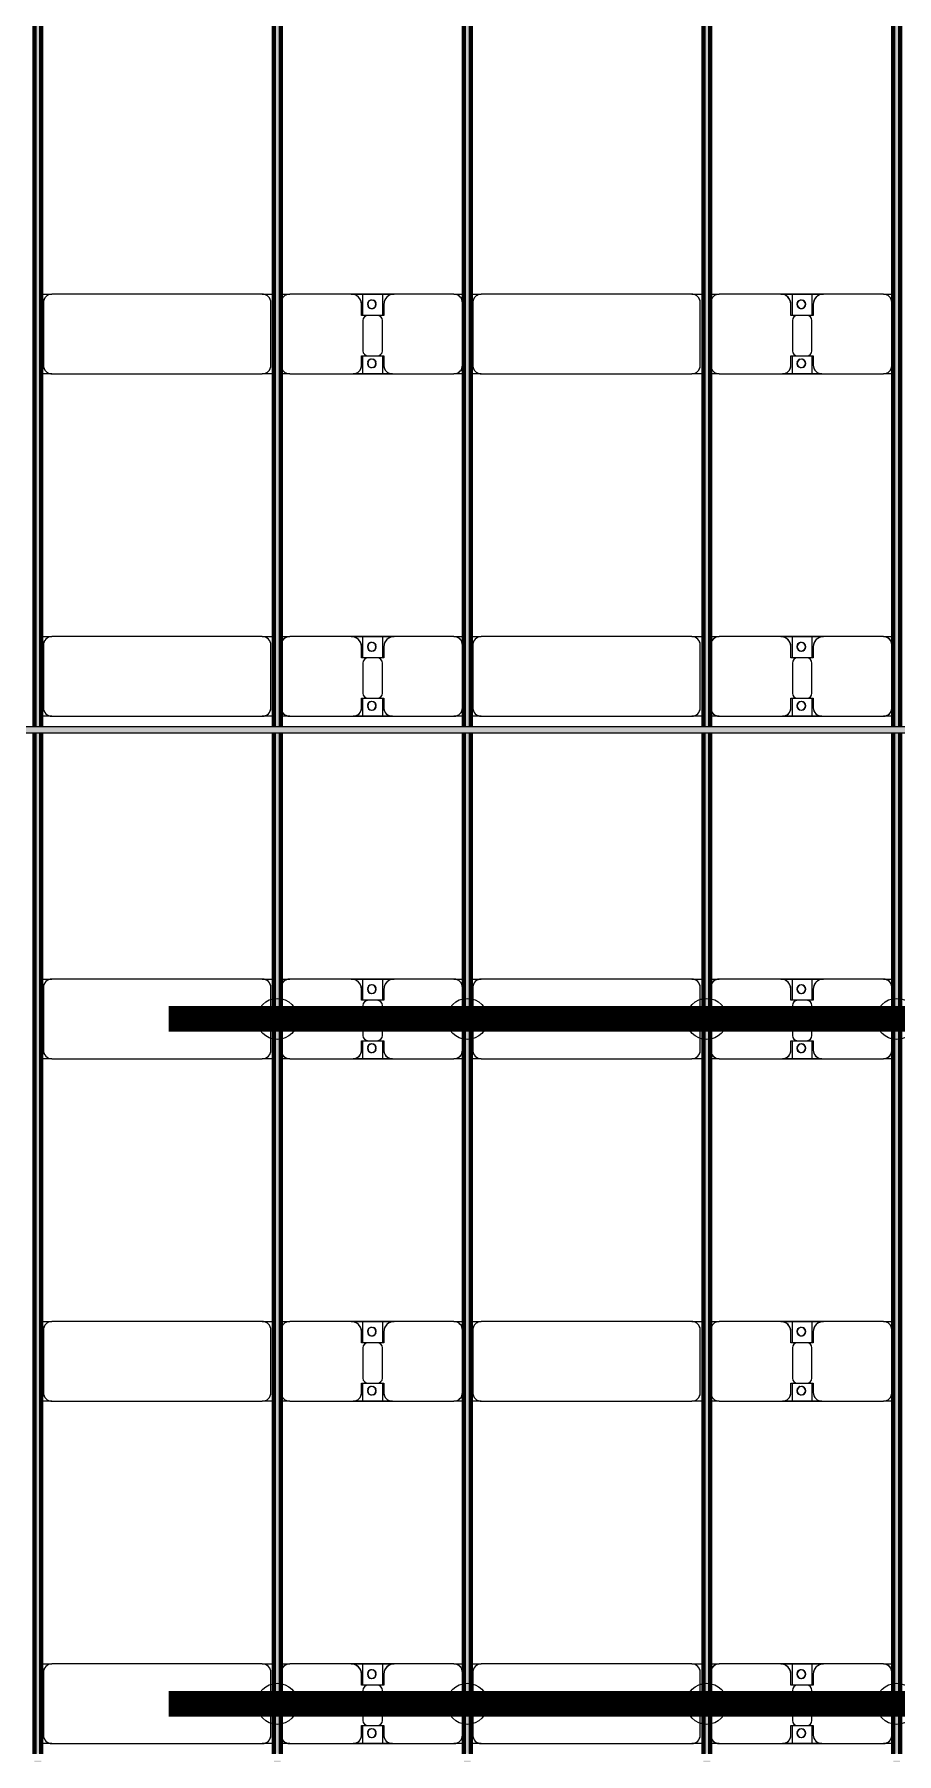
# Model space of a CAD drawing. Header units: millimetres. Extents: x -268744 to 115753, y -96240 to -10461.
# Drawn here: x 18900 to 23940, y -52607 to -42566 of the extents above; entities that cross this region are included whole.
import ezdxf

# ---------------------------------------------------------------- set-up
doc = ezdxf.new("R2010")
doc.units = ezdxf.units.MM
doc.layers.add('A-GENM', color=13, linetype='Continuous', lineweight=9)
doc.layers.add('S-BEAM', color=12, linetype='Continuous', lineweight=9)
doc.layers.add('GC-HOP 40x60 GIA CUONG', color=1, linetype='Continuous')

# ---------------------------------------------------------------- blocks, each defined once
blk = doc.blocks.new('Dầm C52 - Hộp 40x60-V26-KHUNG KẾT CẤU BÈ PIN 1')
at = {"layer": 'S-BEAM', "lineweight": 25}
h = blk.add_hatch(color=4, dxfattribs=at)
h.paths.add_polyline_path([(-145811, -20), (-73437, -16), (-73437, 20), (-145811, 20), (-145811, -16)])
h.paths.add_polyline_path([(-72237, -20), (-594, -16), (-594, 20), (-72237, 20), (-72237, -16)])
h.paths.add_polyline_path([(606, -20), (72250, -16), (72250, 20), (606, 20), (606, -16)])
h.paths.add_polyline_path([(73450, -20), (144463, -16), (144463, 20), (73450, 20), (73450, -16)])
h.paths.add_polyline_path([(145663, -20), (145811, -16), (145811, 20), (145663, 20), (145663, -16)])
at = {"layer": 'S-BEAM', "color": 4, "lineweight": 25}
for p, q in [((73450, 20), (144463, 20)), ((144463, -20), (73450, -20))]:
    blk.add_line(p, q, dxfattribs=at)
blk = doc.blocks.new('Dai phao do pin - DẢI PHAO ĐỠ PIN-V89-KHUNG KẾT CẤU BÈ PIN 1')
at = {"layer": 'A-GENM', "color": 7}
for p, q in [((54538, 242), (54600, 242)), ((54538, 242), (54600, 242)), ((55830, 242), (54600, 242)), ((55830, 242), (55898, 242)), ((55830, 242), (55898, 242)), ((55938, 242), (55990, 242)), ((55938, 242), (55990, 242)), ((56350, 242), (55990, 242)), ((56350, 242), (56532, 242)), ((56532, 242), (56350, 242)), ((56418, 242), (56600, 242)), ((56418, 116), (56418, 242)), ((56600, 242), (56418, 242)), ((56532, 242), (56532, 116)), ((56950, 242), (56600, 242)), ((56950, 242), (57008, 242)), ((56950, 242), (57008, 242)), ((57048, 242), (57110, 242)), ((57048, 242), (57110, 242)), ((58340, 242), (57110, 242)), ((58340, 242), (58408, 242)), ((58340, 242), (58408, 242)), ((58448, 242), (58500, 242)), ((58448, 242), (58500, 242)), ((58860, 242), (58500, 242)), ((58860, 242), (59042, 242)), ((59042, 242), (58860, 242)), ((58928, 242), (59110, 242)), ((58928, 116), (58928, 242)), ((59110, 242), (58928, 242)), ((59042, 242), (59042, 116)), ((59460, 242), (59110, 242)), ((59460, 242), (59518, 242)), ((59460, 242), (59518, 242)), ((54550, 192), (54550, -173)), ((55880, -173), (55880, 192)), ((55940, 192), (55940, -173)), ((56410, 118), (56410, 182)), ((56502, 118), (56410, 118)), ((56540, 118), (56448, 118)), ((56540, 182), (56540, 118)), ((57000, -173), (57000, 192)), ((57060, 192), (57060, -173)), ((58390, -173), (58390, 192)), ((58450, 192), (58450, -173)), ((58920, 118), (58920, 182)), ((59012, 118), (58920, 118)), ((59050, 118), (58958, 118)), ((59050, 182), (59050, 118)), ((59510, -173), (59510, 192)), ((56418, 88), (56418, -88)), ((56532, -88), (56532, 88)), ((58928, 88), (58928, -88)), ((59042, -88), (59042, 88)), ((56410, -173), (56410, -118)), ((56410, -118), (56502, -118)), ((56418, -223), (56418, -116)), ((56448, -118), (56540, -118)), ((56532, -116), (56532, -223)), ((56540, -118), (56540, -173)), ((58920, -173), (58920, -118)), ((58920, -118), (59012, -118)), ((58928, -223), (58928, -116)), ((58958, -118), (59050, -118)), ((59042, -116), (59042, -223)), ((59050, -118), (59050, -173)), ((54600, -223), (54538, -223)), ((54600, -223), (54538, -223)), ((54600, -223), (55830, -223)), ((55898, -223), (55830, -223)), ((55898, -223), (55830, -223)), ((55990, -223), (55938, -223)), ((55990, -223), (55938, -223)), ((55990, -223), (56360, -223)), ((56532, -223), (56360, -223)), ((56360, -223), (56532, -223)), ((56590, -223), (56418, -223)), ((56418, -223), (56590, -223)), ((56590, -223), (56950, -223)), ((57008, -223), (56950, -223)), ((57008, -223), (56950, -223)), ((57110, -223), (57048, -223)), ((57110, -223), (57048, -223)), ((57110, -223), (58340, -223)), ((58408, -223), (58340, -223)), ((58408, -223), (58340, -223)), ((58500, -223), (58448, -223)), ((58500, -223), (58448, -223)), ((58500, -223), (58870, -223)), ((59042, -223), (58870, -223)), ((58870, -223), (59042, -223)), ((59100, -223), (58928, -223)), ((58928, -223), (59100, -223)), ((59100, -223), (59460, -223)), ((59518, -223), (59460, -223)), ((59518, -223), (59460, -223))]:
    blk.add_line(p, q, dxfattribs=at)
for centre, radius, start, end in [((54600, 192), 50, 90, 180), ((54600, 192), 50, 150, 180), ((54600, 192), 50, 105, 135), ((55830, 192), 50, 360, 90), ((55830, 192), 50, 60, 90), ((55830, 192), 50, 15, 30), ((55990, 192), 50, 90, 180), ((55990, 192), 50, 105, 180), ((56350, 182), 60, 0, 90), ((56350, 182), 60, 0, 60), ((56469, 183), 25, 360, 180), ((56469, 183), 25, 360, 165), ((56471, 183), 25, 0, 180), ((56471, 183), 25, 90, 180), ((56471, 183), 25, 15, 75), ((56600, 182), 60, 90, 180), ((56600, 182), 60, 120, 180), ((56950, 192), 50, 0, 90), ((56950, 192), 50, 0, 75), ((57110, 192), 50, 90, 180), ((57110, 192), 50, 150, 180), ((57110, 192), 50, 105, 135), ((58340, 192), 50, 0, 90), ((58340, 192), 50, 60, 90), ((58340, 192), 50, 15, 30), ((58500, 192), 50, 90, 180), ((58500, 192), 50, 105, 180), ((58860, 182), 60, 0, 90), ((58860, 182), 60, 0, 60), ((58979, 183), 25, 360, 180), ((58979, 183), 25, 360, 165), ((58981, 183), 25, 360, 180), ((58981, 183), 25, 90, 180), ((58981, 183), 25, 15, 75), ((59110, 182), 60, 90, 180), ((59110, 182), 60, 127.3268, 180), ((59460, 192), 50, 360, 90), ((59460, 192), 50, 360, 75), ((56448, 88), 30, 90, 180), ((56469, 183), 25, 180, 360), ((56471, 183), 25, 180, 0), ((56471, 183), 25, 180, 300), ((56469, 183), 25, 210, 360), ((56471, 183), 25, 330, 345), ((56502, 88), 30, 0, 90), ((58958, 88), 30, 90, 180), ((58979, 183), 25, 180, 0), ((58981, 183), 25, 180, 0), ((58981, 183), 25, 180, 300), ((58979, 183), 25, 210, 0), ((58981, 183), 25, 330, 345), ((59012, 88), 30, 360, 90), ((56448, -88), 30, 180, 270), ((56502, -88), 30, 270, 0), ((58958, -88), 30, 180, 270), ((59012, -88), 30, 270, 0), ((54600, -173), 50, 180, 270), ((54600, -173), 50, 180, 210), ((55830, -173), 50, 270, 0), ((55830, -173), 50, 330, 0), ((55990, -173), 50, 180, 270), ((55990, -173), 50, 180, 255), ((56360, -173), 50, 270, 360), ((56360, -173), 50, 285, 0), ((56469, -162), 25, 360, 180), ((56469, -162), 25, 105, 165), ((56469, -162), 25, 180, 0), ((56469, -162), 25, 195, 0), ((56471, -162), 25, 0, 180), ((56471, -162), 25, 105, 180), ((56471, -162), 25, 180, 0), ((56471, -162), 25, 180, 270), ((56469, -162), 25, 360, 75), ((56471, -162), 25, 15, 75), ((56471, -162), 25, 285, 345), ((56590, -173), 50, 180, 270), ((56590, -173), 50, 180, 255), ((56950, -173), 50, 270, 0), ((56950, -173), 50, 285, 0), ((57110, -173), 50, 180, 270), ((57110, -173), 50, 180, 210), ((58340, -173), 50, 270, 0), ((58340, -173), 50, 330, 360), ((58500, -173), 50, 180, 270), ((58500, -173), 50, 180, 255), ((58870, -173), 50, 270, 0), ((58870, -173), 50, 285, 0), ((58979, -162), 25, 360, 180), ((58979, -162), 25, 105, 165), ((58979, -162), 25, 180, 360), ((58979, -162), 25, 195, 360), ((58981, -162), 25, 360, 180), ((58981, -162), 25, 105, 180), ((58981, -162), 25, 180, 0), ((58981, -162), 25, 180, 270), ((58979, -162), 25, 360, 75), ((58981, -162), 25, 15, 75), ((58981, -162), 25, 285, 345), ((59100, -173), 50, 180, 270), ((59100, -173), 50, 180, 255), ((59460, -173), 50, 270, 360), ((59460, -173), 50, 285, 360), ((54600, -173), 50, 240, 270), ((55830, -173), 50, 285, 300), ((57110, -173), 50, 240, 270), ((58340, -173), 50, 285, 300)]:
    blk.add_arc(centre, radius, start, end, dxfattribs=at)
blk = doc.blocks.new('Dai phao do pin - DẢI PHAO ĐỠ PIN-V90-KHUNG KẾT CẤU BÈ PIN 1')
at = {"layer": 'A-GENM', "color": 7}
for p, q in [((54538, 242), (54600, 242)), ((54538, 242), (54600, 242)), ((55830, 242), (54600, 242)), ((55830, 242), (55898, 242)), ((55830, 242), (55898, 242)), ((55938, 242), (55990, 242)), ((55938, 242), (55990, 242)), ((56350, 242), (55990, 242)), ((56350, 242), (56532, 242)), ((56532, 242), (56350, 242)), ((56418, 242), (56600, 242)), ((56418, 116), (56418, 242)), ((56600, 242), (56418, 242)), ((56532, 242), (56532, 116)), ((56950, 242), (56600, 242)), ((56950, 242), (57008, 242)), ((56950, 242), (57008, 242)), ((57048, 242), (57110, 242)), ((57048, 242), (57110, 242)), ((58340, 242), (57110, 242)), ((58340, 242), (58408, 242)), ((58340, 242), (58408, 242)), ((58448, 242), (58500, 242)), ((58448, 242), (58500, 242)), ((58860, 242), (58500, 242)), ((58860, 242), (59042, 242)), ((59042, 242), (58860, 242)), ((58928, 242), (59110, 242)), ((58928, 116), (58928, 242)), ((59110, 242), (58928, 242)), ((59042, 242), (59042, 116)), ((59460, 242), (59110, 242)), ((59460, 242), (59518, 242)), ((59460, 242), (59518, 242)), ((54550, 192), (54550, -173)), ((55880, -173), (55880, 192)), ((55940, 192), (55940, -173)), ((56410, 118), (56410, 182)), ((56502, 118), (56410, 118)), ((56540, 118), (56448, 118)), ((56540, 182), (56540, 118)), ((57000, -173), (57000, 192)), ((57060, 192), (57060, -173)), ((58390, -173), (58390, 192)), ((58450, 192), (58450, -173)), ((58920, 118), (58920, 182)), ((59012, 118), (58920, 118)), ((59050, 118), (58958, 118)), ((59050, 182), (59050, 118)), ((59510, -173), (59510, 192)), ((56418, 88), (56418, -88)), ((56532, -88), (56532, 88)), ((58928, 88), (58928, -88)), ((59042, -88), (59042, 88)), ((56410, -173), (56410, -118)), ((56410, -118), (56502, -118)), ((56418, -223), (56418, -116)), ((56448, -118), (56540, -118)), ((56532, -116), (56532, -223)), ((56540, -118), (56540, -173)), ((58920, -173), (58920, -118)), ((58920, -118), (59012, -118)), ((58928, -223), (58928, -116)), ((58958, -118), (59050, -118)), ((59042, -116), (59042, -223)), ((59050, -118), (59050, -173)), ((54600, -223), (54538, -223)), ((54600, -223), (54538, -223)), ((54600, -223), (55830, -223)), ((55898, -223), (55830, -223)), ((55898, -223), (55830, -223)), ((55990, -223), (55938, -223)), ((55990, -223), (55938, -223)), ((55990, -223), (56360, -223)), ((56532, -223), (56360, -223)), ((56360, -223), (56532, -223)), ((56590, -223), (56418, -223)), ((56418, -223), (56590, -223)), ((56590, -223), (56950, -223)), ((57008, -223), (56950, -223)), ((57008, -223), (56950, -223)), ((57110, -223), (57048, -223)), ((57110, -223), (57048, -223)), ((57110, -223), (58340, -223)), ((58408, -223), (58340, -223)), ((58408, -223), (58340, -223)), ((58500, -223), (58448, -223)), ((58500, -223), (58448, -223)), ((58500, -223), (58870, -223)), ((59042, -223), (58870, -223)), ((58870, -223), (59042, -223)), ((59100, -223), (58928, -223)), ((58928, -223), (59100, -223)), ((59100, -223), (59460, -223)), ((59518, -223), (59460, -223)), ((59518, -223), (59460, -223))]:
    blk.add_line(p, q, dxfattribs=at)
for centre, radius, start, end in [((54600, 192), 50, 90, 180), ((54600, 192), 50, 150, 180), ((54600, 192), 50, 105, 135), ((55830, 192), 50, 360, 90), ((55830, 192), 50, 60, 90), ((55830, 192), 50, 15, 30), ((55990, 192), 50, 90, 180), ((55990, 192), 50, 105, 180), ((56350, 182), 60, 0, 90), ((56350, 182), 60, 0, 60), ((56469, 183), 25, 360, 180), ((56469, 183), 25, 360, 165), ((56471, 183), 25, 0, 180), ((56471, 183), 25, 90, 180), ((56471, 183), 25, 15, 75), ((56600, 182), 60, 90, 180), ((56600, 182), 60, 120, 180), ((56950, 192), 50, 0, 90), ((56950, 192), 50, 0, 75), ((57110, 192), 50, 90, 180), ((57110, 192), 50, 150, 180), ((57110, 192), 50, 105, 135), ((58340, 192), 50, 0, 90), ((58340, 192), 50, 60, 90), ((58340, 192), 50, 15, 30), ((58500, 192), 50, 90, 180), ((58500, 192), 50, 105, 180), ((58860, 182), 60, 0, 90), ((58860, 182), 60, 0, 60), ((58979, 183), 25, 360, 180), ((58979, 183), 25, 360, 165), ((58981, 183), 25, 360, 180), ((58981, 183), 25, 90, 180), ((58981, 183), 25, 15, 75), ((59110, 182), 60, 90, 180), ((59110, 182), 60, 127.3268, 180), ((59460, 192), 50, 360, 90), ((59460, 192), 50, 360, 75), ((56448, 88), 30, 90, 180), ((56469, 183), 25, 180, 360), ((56471, 183), 25, 180, 0), ((56471, 183), 25, 180, 300), ((56469, 183), 25, 210, 360), ((56471, 183), 25, 330, 345), ((56502, 88), 30, 0, 90), ((58958, 88), 30, 90, 180), ((58979, 183), 25, 180, 0), ((58981, 183), 25, 180, 0), ((58981, 183), 25, 180, 300), ((58979, 183), 25, 210, 0), ((58981, 183), 25, 330, 345), ((59012, 88), 30, 360, 90), ((56448, -88), 30, 180, 270), ((56502, -88), 30, 270, 0), ((58958, -88), 30, 180, 270), ((59012, -88), 30, 270, 0), ((54600, -173), 50, 180, 270), ((54600, -173), 50, 180, 210), ((55830, -173), 50, 270, 0), ((55830, -173), 50, 330, 0), ((55990, -173), 50, 180, 270), ((55990, -173), 50, 180, 255), ((56360, -173), 50, 270, 360), ((56360, -173), 50, 285, 0), ((56469, -162), 25, 360, 180), ((56469, -162), 25, 105, 165), ((56469, -162), 25, 180, 0), ((56469, -162), 25, 195, 0), ((56471, -162), 25, 0, 180), ((56471, -162), 25, 105, 180), ((56471, -162), 25, 180, 0), ((56471, -162), 25, 180, 270), ((56469, -162), 25, 360, 75), ((56471, -162), 25, 15, 75), ((56471, -162), 25, 285, 345), ((56590, -173), 50, 180, 270), ((56590, -173), 50, 180, 255), ((56950, -173), 50, 270, 0), ((56950, -173), 50, 285, 0), ((57110, -173), 50, 180, 270), ((57110, -173), 50, 180, 210), ((58340, -173), 50, 270, 0), ((58340, -173), 50, 330, 360), ((58500, -173), 50, 180, 270), ((58500, -173), 50, 180, 255), ((58870, -173), 50, 270, 0), ((58870, -173), 50, 285, 0), ((58979, -162), 25, 360, 180), ((58979, -162), 25, 105, 165), ((58979, -162), 25, 180, 360), ((58979, -162), 25, 195, 360), ((58981, -162), 25, 360, 180), ((58981, -162), 25, 105, 180), ((58981, -162), 25, 180, 0), ((58981, -162), 25, 180, 270), ((58979, -162), 25, 360, 75), ((58981, -162), 25, 15, 75), ((58981, -162), 25, 285, 345), ((59100, -173), 50, 180, 270), ((59100, -173), 50, 180, 255), ((59460, -173), 50, 270, 360), ((59460, -173), 50, 285, 360), ((54600, -173), 50, 240, 270), ((55830, -173), 50, 285, 300), ((57110, -173), 50, 240, 270), ((58340, -173), 50, 285, 300)]:
    blk.add_arc(centre, radius, start, end, dxfattribs=at)
blk = doc.blocks.new('Dai phao do pin - DẢI PHAO ĐỠ PIN-V91-KHUNG KẾT CẤU BÈ PIN 1')
at = {"layer": 'A-GENM', "color": 7}
for p, q in [((54538, 242), (54600, 242)), ((54538, 242), (54600, 242)), ((55830, 242), (54600, 242)), ((55830, 242), (55898, 242)), ((55830, 242), (55898, 242)), ((55938, 242), (55990, 242)), ((55938, 242), (55990, 242)), ((56350, 242), (55990, 242)), ((56350, 242), (56532, 242)), ((56532, 242), (56350, 242)), ((56418, 242), (56600, 242)), ((56418, 116), (56418, 242)), ((56600, 242), (56418, 242)), ((56532, 242), (56532, 116)), ((56950, 242), (56600, 242)), ((56950, 242), (57008, 242)), ((56950, 242), (57008, 242)), ((57048, 242), (57110, 242)), ((57048, 242), (57110, 242)), ((58340, 242), (57110, 242)), ((58340, 242), (58408, 242)), ((58340, 242), (58408, 242)), ((58448, 242), (58500, 242)), ((58448, 242), (58500, 242)), ((58860, 242), (58500, 242)), ((58860, 242), (59042, 242)), ((59042, 242), (58860, 242)), ((58928, 242), (59110, 242)), ((58928, 116), (58928, 242)), ((59110, 242), (58928, 242)), ((59042, 242), (59042, 116)), ((59460, 242), (59110, 242)), ((59460, 242), (59518, 242)), ((59460, 242), (59518, 242)), ((54550, 192), (54550, -173)), ((55880, -173), (55880, 192)), ((55940, 192), (55940, -173)), ((56410, 118), (56410, 182)), ((56502, 118), (56410, 118)), ((56540, 118), (56448, 118)), ((56540, 182), (56540, 118)), ((57000, -173), (57000, 192)), ((57060, 192), (57060, -173)), ((58390, -173), (58390, 192)), ((58450, 192), (58450, -173)), ((58920, 118), (58920, 182)), ((59012, 118), (58920, 118)), ((59050, 118), (58958, 118)), ((59050, 182), (59050, 118)), ((59510, -173), (59510, 192)), ((56418, 88), (56418, -88)), ((56532, -88), (56532, 88)), ((58928, 88), (58928, -88)), ((59042, -88), (59042, 88)), ((56410, -173), (56410, -118)), ((56410, -118), (56502, -118)), ((56418, -223), (56418, -116)), ((56448, -118), (56540, -118)), ((56532, -116), (56532, -223)), ((56540, -118), (56540, -173)), ((58920, -173), (58920, -118)), ((58920, -118), (59012, -118)), ((58928, -223), (58928, -116)), ((58958, -118), (59050, -118)), ((59042, -116), (59042, -223)), ((59050, -118), (59050, -173)), ((54600, -223), (54538, -223)), ((54600, -223), (54538, -223)), ((54600, -223), (55830, -223)), ((55898, -223), (55830, -223)), ((55898, -223), (55830, -223)), ((55990, -223), (55938, -223)), ((55990, -223), (55938, -223)), ((55990, -223), (56360, -223)), ((56532, -223), (56360, -223)), ((56360, -223), (56532, -223)), ((56590, -223), (56418, -223)), ((56418, -223), (56590, -223)), ((56590, -223), (56950, -223)), ((57008, -223), (56950, -223)), ((57008, -223), (56950, -223)), ((57110, -223), (57048, -223)), ((57110, -223), (57048, -223)), ((57110, -223), (58340, -223)), ((58408, -223), (58340, -223)), ((58408, -223), (58340, -223)), ((58500, -223), (58448, -223)), ((58500, -223), (58448, -223)), ((58500, -223), (58870, -223)), ((59042, -223), (58870, -223)), ((58870, -223), (59042, -223)), ((59100, -223), (58928, -223)), ((58928, -223), (59100, -223)), ((59100, -223), (59460, -223)), ((59518, -223), (59460, -223)), ((59518, -223), (59460, -223))]:
    blk.add_line(p, q, dxfattribs=at)
for centre, radius, start, end in [((54600, 192), 50, 90, 180), ((54600, 192), 50, 150, 180), ((54600, 192), 50, 105, 135), ((55830, 192), 50, 360, 90), ((55830, 192), 50, 60, 90), ((55830, 192), 50, 15, 30), ((55990, 192), 50, 90, 180), ((55990, 192), 50, 105, 180), ((56350, 182), 60, 0, 90), ((56350, 182), 60, 0, 60), ((56469, 183), 25, 360, 180), ((56469, 183), 25, 360, 165), ((56471, 183), 25, 0, 180), ((56471, 183), 25, 90, 180), ((56471, 183), 25, 15, 75), ((56600, 182), 60, 90, 180), ((56600, 182), 60, 120, 180), ((56950, 192), 50, 0, 90), ((56950, 192), 50, 0, 75), ((57110, 192), 50, 90, 180), ((57110, 192), 50, 150, 180), ((57110, 192), 50, 105, 135), ((58340, 192), 50, 0, 90), ((58340, 192), 50, 60, 90), ((58340, 192), 50, 15, 30), ((58500, 192), 50, 90, 180), ((58500, 192), 50, 105, 180), ((58860, 182), 60, 0, 90), ((58860, 182), 60, 0, 60), ((58979, 183), 25, 360, 180), ((58979, 183), 25, 360, 165), ((58981, 183), 25, 360, 180), ((58981, 183), 25, 90, 180), ((58981, 183), 25, 15, 75), ((59110, 182), 60, 90, 180), ((59110, 182), 60, 127.3268, 180), ((59460, 192), 50, 360, 90), ((59460, 192), 50, 360, 75), ((56448, 88), 30, 90, 180), ((56469, 183), 25, 180, 360), ((56471, 183), 25, 180, 0), ((56471, 183), 25, 180, 300), ((56469, 183), 25, 210, 360), ((56471, 183), 25, 330, 345), ((56502, 88), 30, 0, 90), ((58958, 88), 30, 90, 180), ((58979, 183), 25, 180, 0), ((58981, 183), 25, 180, 0), ((58981, 183), 25, 180, 300), ((58979, 183), 25, 210, 0), ((58981, 183), 25, 330, 345), ((59012, 88), 30, 360, 90), ((56448, -88), 30, 180, 270), ((56502, -88), 30, 270, 0), ((58958, -88), 30, 180, 270), ((59012, -88), 30, 270, 0), ((54600, -173), 50, 180, 270), ((54600, -173), 50, 180, 210), ((55830, -173), 50, 270, 0), ((55830, -173), 50, 330, 0), ((55990, -173), 50, 180, 270), ((55990, -173), 50, 180, 255), ((56360, -173), 50, 270, 360), ((56360, -173), 50, 285, 0), ((56469, -162), 25, 360, 180), ((56469, -162), 25, 105, 165), ((56469, -162), 25, 180, 0), ((56469, -162), 25, 195, 0), ((56471, -162), 25, 0, 180), ((56471, -162), 25, 105, 180), ((56471, -162), 25, 180, 0), ((56471, -162), 25, 180, 270), ((56469, -162), 25, 360, 75), ((56471, -162), 25, 15, 75), ((56471, -162), 25, 285, 345), ((56590, -173), 50, 180, 270), ((56590, -173), 50, 180, 255), ((56950, -173), 50, 270, 0), ((56950, -173), 50, 285, 0), ((57110, -173), 50, 180, 270), ((57110, -173), 50, 180, 210), ((58340, -173), 50, 270, 0), ((58340, -173), 50, 330, 360), ((58500, -173), 50, 180, 270), ((58500, -173), 50, 180, 255), ((58870, -173), 50, 270, 0), ((58870, -173), 50, 285, 0), ((58979, -162), 25, 360, 180), ((58979, -162), 25, 105, 165), ((58979, -162), 25, 180, 360), ((58979, -162), 25, 195, 360), ((58981, -162), 25, 360, 180), ((58981, -162), 25, 105, 180), ((58981, -162), 25, 180, 0), ((58981, -162), 25, 180, 270), ((58979, -162), 25, 360, 75), ((58981, -162), 25, 15, 75), ((58981, -162), 25, 285, 345), ((59100, -173), 50, 180, 270), ((59100, -173), 50, 180, 255), ((59460, -173), 50, 270, 360), ((59460, -173), 50, 285, 360), ((54600, -173), 50, 240, 270), ((55830, -173), 50, 285, 300), ((57110, -173), 50, 240, 270), ((58340, -173), 50, 285, 300)]:
    blk.add_arc(centre, radius, start, end, dxfattribs=at)
blk = doc.blocks.new('Dai phao do pin - DẢI PHAO ĐỠ PIN-V92-KHUNG KẾT CẤU BÈ PIN 1')
at = {"layer": 'A-GENM', "color": 7}
for p, q in [((54538, 242), (54600, 242)), ((54538, 242), (54600, 242)), ((55830, 242), (54600, 242)), ((55830, 242), (55898, 242)), ((55830, 242), (55898, 242)), ((55938, 242), (55990, 242)), ((55938, 242), (55990, 242)), ((56350, 242), (55990, 242)), ((56350, 242), (56532, 242)), ((56532, 242), (56350, 242)), ((56418, 242), (56600, 242)), ((56418, 116), (56418, 242)), ((56600, 242), (56418, 242)), ((56532, 242), (56532, 116)), ((56950, 242), (56600, 242)), ((56950, 242), (57008, 242)), ((56950, 242), (57008, 242)), ((57048, 242), (57110, 242)), ((57048, 242), (57110, 242)), ((58340, 242), (57110, 242)), ((58340, 242), (58408, 242)), ((58340, 242), (58408, 242)), ((58448, 242), (58500, 242)), ((58448, 242), (58500, 242)), ((58860, 242), (58500, 242)), ((58860, 242), (59042, 242)), ((59042, 242), (58860, 242)), ((58928, 242), (59110, 242)), ((58928, 116), (58928, 242)), ((59110, 242), (58928, 242)), ((59042, 242), (59042, 116)), ((59460, 242), (59110, 242)), ((59460, 242), (59518, 242)), ((59460, 242), (59518, 242)), ((54550, 192), (54550, -173)), ((55880, -173), (55880, 192)), ((55940, 192), (55940, -173)), ((56410, 118), (56410, 182)), ((56502, 118), (56410, 118)), ((56540, 118), (56448, 118)), ((56540, 182), (56540, 118)), ((57000, -173), (57000, 192)), ((57060, 192), (57060, -173)), ((58390, -173), (58390, 192)), ((58450, 192), (58450, -173)), ((58920, 118), (58920, 182)), ((59012, 118), (58920, 118)), ((59050, 118), (58958, 118)), ((59050, 182), (59050, 118)), ((59510, -173), (59510, 192)), ((56418, 88), (56418, -88)), ((56532, -88), (56532, 88)), ((58928, 88), (58928, -88)), ((59042, -88), (59042, 88)), ((56410, -173), (56410, -118)), ((56410, -118), (56502, -118)), ((56418, -223), (56418, -116)), ((56448, -118), (56540, -118)), ((56532, -116), (56532, -223)), ((56540, -118), (56540, -173)), ((58920, -173), (58920, -118)), ((58920, -118), (59012, -118)), ((58928, -223), (58928, -116)), ((58958, -118), (59050, -118)), ((59042, -116), (59042, -223)), ((59050, -118), (59050, -173)), ((54600, -223), (54538, -223)), ((54600, -223), (54538, -223)), ((54600, -223), (55830, -223)), ((55898, -223), (55830, -223)), ((55898, -223), (55830, -223)), ((55990, -223), (55938, -223)), ((55990, -223), (55938, -223)), ((55990, -223), (56360, -223)), ((56532, -223), (56360, -223)), ((56360, -223), (56532, -223)), ((56590, -223), (56418, -223)), ((56418, -223), (56590, -223)), ((56590, -223), (56950, -223)), ((57008, -223), (56950, -223)), ((57008, -223), (56950, -223)), ((57110, -223), (57048, -223)), ((57110, -223), (57048, -223)), ((57110, -223), (58340, -223)), ((58408, -223), (58340, -223)), ((58408, -223), (58340, -223)), ((58500, -223), (58448, -223)), ((58500, -223), (58448, -223)), ((58500, -223), (58870, -223)), ((59042, -223), (58870, -223)), ((58870, -223), (59042, -223)), ((59100, -223), (58928, -223)), ((58928, -223), (59100, -223)), ((59100, -223), (59460, -223)), ((59518, -223), (59460, -223)), ((59518, -223), (59460, -223))]:
    blk.add_line(p, q, dxfattribs=at)
for centre, radius, start, end in [((54600, 192), 50, 90, 180), ((54600, 192), 50, 150, 180), ((54600, 192), 50, 105, 135), ((55830, 192), 50, 360, 90), ((55830, 192), 50, 60, 90), ((55830, 192), 50, 15, 30), ((55990, 192), 50, 90, 180), ((55990, 192), 50, 105, 180), ((56350, 182), 60, 0, 90), ((56350, 182), 60, 0, 60), ((56469, 183), 25, 360, 180), ((56469, 183), 25, 360, 165), ((56471, 183), 25, 0, 180), ((56471, 183), 25, 90, 180), ((56471, 183), 25, 15, 75), ((56600, 182), 60, 90, 180), ((56600, 182), 60, 120, 180), ((56950, 192), 50, 0, 90), ((56950, 192), 50, 0, 75), ((57110, 192), 50, 90, 180), ((57110, 192), 50, 150, 180), ((57110, 192), 50, 105, 135), ((58340, 192), 50, 0, 90), ((58340, 192), 50, 60, 90), ((58340, 192), 50, 15, 30), ((58500, 192), 50, 90, 180), ((58500, 192), 50, 105, 180), ((58860, 182), 60, 0, 90), ((58860, 182), 60, 0, 60), ((58979, 183), 25, 360, 180), ((58979, 183), 25, 360, 165), ((58981, 183), 25, 360, 180), ((58981, 183), 25, 90, 180), ((58981, 183), 25, 15, 75), ((59110, 182), 60, 90, 180), ((59110, 182), 60, 127.3268, 180), ((59460, 192), 50, 360, 90), ((59460, 192), 50, 360, 75), ((56448, 88), 30, 90, 180), ((56469, 183), 25, 180, 360), ((56471, 183), 25, 180, 0), ((56471, 183), 25, 180, 300), ((56469, 183), 25, 210, 360), ((56471, 183), 25, 330, 345), ((56502, 88), 30, 0, 90), ((58958, 88), 30, 90, 180), ((58979, 183), 25, 180, 0), ((58981, 183), 25, 180, 0), ((58981, 183), 25, 180, 300), ((58979, 183), 25, 210, 0), ((58981, 183), 25, 330, 345), ((59012, 88), 30, 360, 90), ((56448, -88), 30, 180, 270), ((56502, -88), 30, 270, 0), ((58958, -88), 30, 180, 270), ((59012, -88), 30, 270, 0), ((54600, -173), 50, 180, 270), ((54600, -173), 50, 180, 210), ((55830, -173), 50, 270, 0), ((55830, -173), 50, 330, 0), ((55990, -173), 50, 180, 270), ((55990, -173), 50, 180, 255), ((56360, -173), 50, 270, 360), ((56360, -173), 50, 285, 0), ((56469, -162), 25, 360, 180), ((56469, -162), 25, 105, 165), ((56469, -162), 25, 180, 0), ((56469, -162), 25, 195, 0), ((56471, -162), 25, 0, 180), ((56471, -162), 25, 105, 180), ((56471, -162), 25, 180, 0), ((56471, -162), 25, 180, 270), ((56469, -162), 25, 360, 75), ((56471, -162), 25, 15, 75), ((56471, -162), 25, 285, 345), ((56590, -173), 50, 180, 270), ((56590, -173), 50, 180, 255), ((56950, -173), 50, 270, 0), ((56950, -173), 50, 285, 0), ((57110, -173), 50, 180, 270), ((57110, -173), 50, 180, 210), ((58340, -173), 50, 270, 0), ((58340, -173), 50, 330, 360), ((58500, -173), 50, 180, 270), ((58500, -173), 50, 180, 255), ((58870, -173), 50, 270, 0), ((58870, -173), 50, 285, 0), ((58979, -162), 25, 360, 180), ((58979, -162), 25, 105, 165), ((58979, -162), 25, 180, 360), ((58979, -162), 25, 195, 360), ((58981, -162), 25, 360, 180), ((58981, -162), 25, 105, 180), ((58981, -162), 25, 180, 0), ((58981, -162), 25, 180, 270), ((58979, -162), 25, 360, 75), ((58981, -162), 25, 15, 75), ((58981, -162), 25, 285, 345), ((59100, -173), 50, 180, 270), ((59100, -173), 50, 180, 255), ((59460, -173), 50, 270, 360), ((59460, -173), 50, 285, 360), ((54600, -173), 50, 240, 270), ((55830, -173), 50, 285, 300), ((57110, -173), 50, 240, 270), ((58340, -173), 50, 285, 300)]:
    blk.add_arc(centre, radius, start, end, dxfattribs=at)
blk = doc.blocks.new('Dầm C52 - Dầm C52-V2-KHUNG KẾT CẤU BÈ PIN 1')
at = {"layer": 'S-BEAM', "lineweight": 140}
h = blk.add_hatch(color=1, dxfattribs=at)
h.paths.add_polyline_path([(-25481, 20), (-25481, -20), (-25441, -20), (-25441, 20)])
h.paths.add_polyline_path([(-25401, 20), (-25401, -20), (-19441, -20), (-19443, 20), (-24983, 20)])
h.paths.add_polyline_path([(-19401, 20), (-19401, -20), (-13441, -20), (-13441, 20), (-18520, 20)])
h.paths.add_polyline_path([(-13401, -20), (-7441, -20), (-7441, 20), (-13401, 20)])
h.paths.add_polyline_path([(-7401, 20), (-7401, -20), (-1441, -20), (-1441, 20), (-6515, 20)])
h.paths.add_polyline_path([(-1401, 20), (-1401, -20), (4559, -20), (4559, 20), (-975, 20)])
h.paths.add_polyline_path([(4599, -20), (10559, -20), (10559, 20), (4599, 20)])
h.paths.add_polyline_path([(10599, -20), (16559, -20), (16559, 20), (10599, 20)])
h.paths.add_polyline_path([(16599, 20), (16599, -20), (22559, -20), (22559, 20), (17493, 20)])
h.paths.add_polyline_path([(22599, 20), (22599, -20), (25259, -20), (25259, 20), (23034, 20)])
h.paths.add_polyline_path([(25299, -20), (25481, -20), (25481, 20), (25299, 20)])
at = {"layer": 'S-BEAM', "color": 1, "lineweight": 140}
for p, q in [((-7401, 20), (-1441, 20)), ((-1401, 20), (4559, 20)), ((-1441, -20), (-7401, -20)), ((4559, -20), (-1401, -20))]:
    blk.add_line(p, q, dxfattribs=at)
blk = doc.blocks.new('Dầm C52 - Dầm C52-102503-KHUNG KẾT CẤU BÈ PIN 1')
at = {"layer": 'S-BEAM', "lineweight": 140}
h = blk.add_hatch(color=1, dxfattribs=at)
h.paths.add_polyline_path([(-25481, 20), (-25481, -20), (-25441, -20), (-25441, 20)])
h.paths.add_polyline_path([(-25401, 20), (-25401, -20), (-19441, -20), (-19443, 20), (-24983, 20)])
h.paths.add_polyline_path([(-19401, 20), (-19401, -20), (-13441, -20), (-13441, 20), (-17596, 20)])
h.paths.add_polyline_path([(-13401, -20), (-7441, -20), (-7441, 20), (-13401, 20)])
h.paths.add_polyline_path([(-7401, -20), (-1441, -20), (-1441, 20), (-7401, 20)])
h.paths.add_polyline_path([(-1401, -20), (4559, -20), (4559, 20), (-1401, 20)])
h.paths.add_polyline_path([(4599, -20), (10559, -20), (10559, 20), (4599, 20)])
h.paths.add_polyline_path([(10599, 20), (10599, -20), (16559, -20), (16559, 20), (11953, 20)])
h.paths.add_polyline_path([(16599, -20), (22559, -20), (22559, 20), (16599, 20)])
h.paths.add_polyline_path([(22599, -20), (25259, -20), (25259, 20), (22599, 20)])
h.paths.add_polyline_path([(25299, -20), (25442, -20), (25442, 20), (25299, 20)])
at = {"layer": 'S-BEAM', "color": 1, "lineweight": 140}
for p, q in [((-7401, 20), (-1441, 20)), ((-1401, 20), (4559, 20)), ((-1441, -20), (-7401, -20)), ((4559, -20), (-1401, -20))]:
    blk.add_line(p, q, dxfattribs=at)
blk = doc.blocks.new('be pin 1_rvt-1-KHUNG KẾT CẤU BÈ PIN 1')
at = {"layer": 'A-GENM', "lineweight": 9}
for name, p in [('Dai phao do pin - DẢI PHAO ĐỠ PIN-V92-KHUNG KẾT CẤU BÈ PIN 1', (-35598, -44325)), ('Dai phao do pin - DẢI PHAO ĐỠ PIN-V91-KHUNG KẾT CẤU BÈ PIN 1', (-35598, -46325)), ('Dai phao do pin - DẢI PHAO ĐỠ PIN-V90-KHUNG KẾT CẤU BÈ PIN 1', (-35598, -48325)), ('Dai phao do pin - DẢI PHAO ĐỠ PIN-V90-KHUNG KẾT CẤU BÈ PIN 1', (-35598, -50325)), ('Dai phao do pin - DẢI PHAO ĐỠ PIN-V89-KHUNG KẾT CẤU BÈ PIN 1', (-35598, -52325))]:
    blk.add_blockref(name, p, dxfattribs=at)
at = {"layer": 'S-BEAM', "lineweight": 9, "rotation": 90.00000000032618}
for name, p in [('Dầm C52 - Dầm C52-V2-KHUNG KẾT CẤU BÈ PIN 1', (18920, -45206)), ('Dầm C52 - Dầm C52-102503-KHUNG KẾT CẤU BÈ PIN 1', (20320, -45206)), ('Dầm C52 - Dầm C52-V2-KHUNG KẾT CẤU BÈ PIN 1', (21430, -45206)), ('Dầm C52 - Dầm C52-102503-KHUNG KẾT CẤU BÈ PIN 1', (22830, -45206)), ('Dầm C52 - Dầm C52-V2-KHUNG KẾT CẤU BÈ PIN 1', (23940, -45206))]:
    blk.add_blockref(name, p, dxfattribs=at)
at = {"layer": 'S-BEAM', "lineweight": 9}
blk.add_blockref('Dầm C52 - Hộp 40x60-V26-KHUNG KẾT CẤU BÈ PIN 1', (-110897, -46627), dxfattribs=at)

msp = doc.modelspace()

# ---------------------------------------------------------------- linework, layer by layer
at = {"layer": 'GC-HOP 40x60 GIA CUONG', "const_width": 150}
for points in [[(19684.7, -48315.6), (34684.7, -48315.6)], [(19684.7, -52315.6), (34684.7, -52315.6)]]:
    msp.add_lwpolyline(points, dxfattribs=at)
at = {"layer": 'GC-HOP 40x60 GIA CUONG'}
for centre in [(20319.5, -48315.6), (21429.5, -48315.6), (22829.5, -48315.6), (23939.5, -48315.6), (20319.5, -52315.6), (21429.5, -52315.6), (22829.5, -52315.6), (23939.5, -52315.6)]:
    msp.add_circle(centre, 120, dxfattribs=at)

# ---------------------------------------------------------------- block references
at = {"lineweight": 5}
msp.add_blockref('be pin 1_rvt-1-KHUNG KẾT CẤU BÈ PIN 1', (0, 0), dxfattribs=at)

doc.saveas('drawing.dxf')
